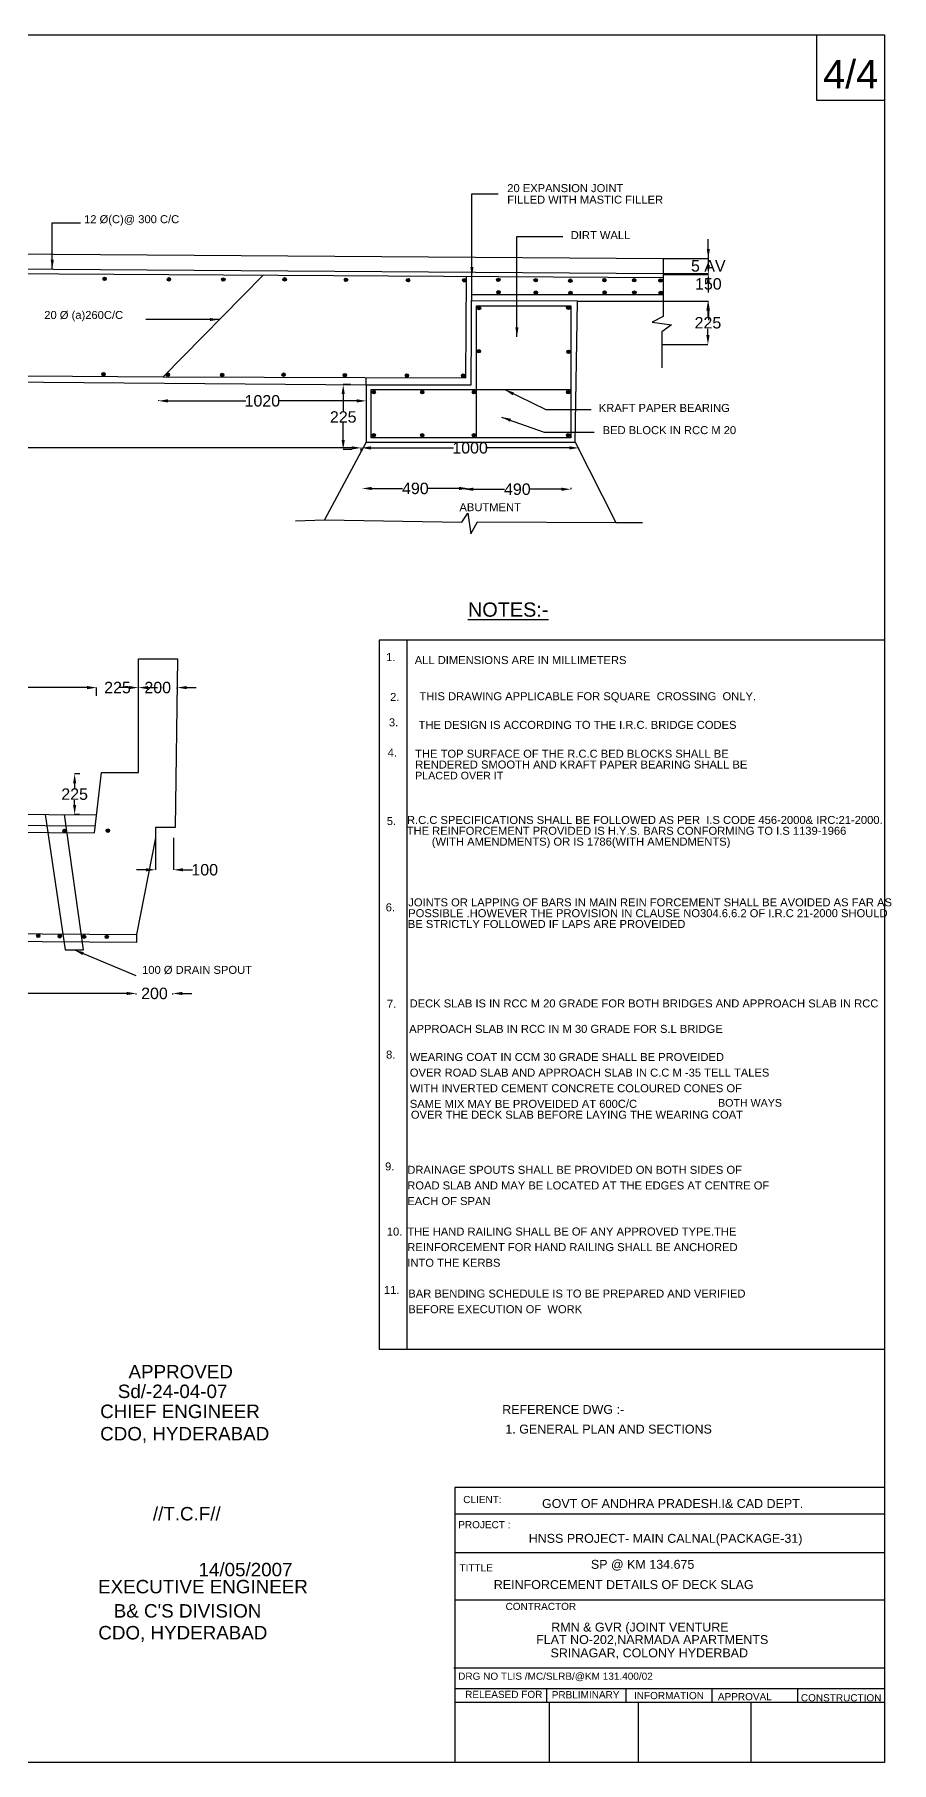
# Model space of a CAD drawing. Header units: inches. Extents: x 2768 to 15403, y -6280 to 4730.
# Drawn here: x 10904 to 15403, y -6280 to 2791 of the extents above; entities that cross this region are included whole.
import ezdxf

# ---------------------------------------------------------------- set-up
doc = ezdxf.new("R2010")
doc.units = ezdxf.units.IN
doc.header["$MEASUREMENT"] = 0
doc.layers.add('DRAWING', color=7, linetype='Continuous')
doc.layers.add('DRAWING @ 1', color=7, linetype='Continuous')
doc.styles.add('Annotative', font='arial.ttf')
doc.styles.get("Standard").update_dxf_attribs({"font": 'arial.ttf'})
doc.dimstyles.get("Standard").update_dxf_attribs({"dimtxt": 60, "dimasz": 50, "dimexe": 0.18, "dimexo": 0.0625, "dimgap": 0.09, "dimtad": 0, "dimtih": 1, "dimtoh": 1, "dimdec": 4, "dimzin": 0, "dimdsep": 46, "dimtxsty": 'Standard', "dimcen": 0.09, "dimadec": 0, "dimazin": 0, "dimtfac": 1, "dimtdec": 4, "dimtofl": 0, "dimtmove": 0, "dimatfit": 3, "dimfxl": 1, "dimtolj": 1, "dimtzin": 0, "dimarcsym": 0})

# ---------------------------------------------------------------- blocks, each defined once
blk = doc.blocks.new('*D6')
at = {"layer": 'Defpoints', "color": 0, "transparency": 16777216}
for p in [(5647.3, 620.4), (12620, 620.6), (12620, 603.4)]:
    blk.add_point(p, dxfattribs=at)
at = {"layer": 'DRAWING', "color": 0, "lineweight": -2, "transparency": 16777216}
for p, q in [((5647.3, 620.5), (5647.3, 620.8)), ((5697.3, 620.6), (9043.9, 620.6)), ((12570, 620.6), (9223.4, 620.6)), ((12620, 603.5), (12620, 620.8))]:
    blk.add_line(p, q, dxfattribs=at)
at = {"layer": 'DRAWING', "color": 0, "transparency": 16777216}
for points in [[(5697.3, 628.9), (5697.3, 612.2), (5647.3, 620.6)], [(12570, 628.9), (12570, 612.2), (12620, 620.6)]]:
    blk.add_solid(points, dxfattribs=at)
at = {"layer": 'DRAWING', "color": 0, "transparency": 16777216, "insert": (9133.7, 620.6), "char_height": 60, "attachment_point": 5}
blk.add_mtext('\\A1;6800', dxfattribs=at)
blk = doc.blocks.new('*D7')
at = {"layer": 'Defpoints', "color": 0, "transparency": 16777216}
for p in [(12620, 620.6), (13762.2, 620.6), (13762.2, 612.8)]:
    blk.add_point(p, dxfattribs=at)
at = {"layer": 'DRAWING', "color": 0, "lineweight": -2, "transparency": 16777216}
for p, q in [((12620, 620.6), (12620, 620.8)), ((12670, 620.6), (13104.4, 620.6)), ((13712.2, 620.6), (13277.9, 620.6)), ((13762.2, 612.9), (13762.2, 620.8))]:
    blk.add_line(p, q, dxfattribs=at)
at = {"layer": 'DRAWING', "color": 0, "transparency": 16777216}
for points in [[(12670, 628.9), (12670, 612.2), (12620, 620.6)], [(13712.2, 628.9), (13712.2, 612.2), (13762.2, 620.6)]]:
    blk.add_solid(points, dxfattribs=at)
at = {"layer": 'DRAWING', "color": 0, "transparency": 16777216, "insert": (13191.1, 620.6), "char_height": 60, "attachment_point": 5}
blk.add_mtext('\\A1;1000', dxfattribs=at)
blk = doc.blocks.new('*D8')
at = {"layer": 'Defpoints', "color": 0, "transparency": 16777216}
for p in [(12624.3, 407.7), (13183.3, 407.7), (13183.3, 407.7)]:
    blk.add_point(p, dxfattribs=at)
at = {"layer": 'DRAWING', "color": 0, "lineweight": -2, "transparency": 16777216}
for p, q in [((12624.3, 407.8), (12624.3, 407.9)), ((12674.3, 407.7), (12836.4, 407.7)), ((13133.3, 407.7), (12971.3, 407.7)), ((13183.3, 407.8), (13183.3, 407.9))]:
    blk.add_line(p, q, dxfattribs=at)
at = {"layer": 'DRAWING', "color": 0, "transparency": 16777216}
for points in [[(12674.3, 416.1), (12674.3, 399.4), (12624.3, 407.7)], [(13133.3, 416.1), (13133.3, 399.4), (13183.3, 407.7)]]:
    blk.add_solid(points, dxfattribs=at)
at = {"layer": 'DRAWING', "color": 0, "transparency": 16777216, "insert": (12903.8, 407.7), "char_height": 60, "attachment_point": 5}
blk.add_mtext('\\A1;490', dxfattribs=at)
blk = doc.blocks.new('*D9')
at = {"layer": 'Defpoints', "color": 0, "transparency": 16777216}
for p in [(13158.3, 411.9), (13720.1, 411.9), (13720.1, 403.6)]:
    blk.add_point(p, dxfattribs=at)
at = {"layer": 'DRAWING', "color": 0, "lineweight": -2, "transparency": 16777216}
for p, q in [((13158.3, 411.8), (13158.3, 403.4)), ((13208.3, 403.6), (13371.7, 403.6)), ((13670.1, 403.6), (13506.7, 403.6)), ((13720.1, 411.8), (13720.1, 403.4))]:
    blk.add_line(p, q, dxfattribs=at)
at = {"layer": 'DRAWING', "color": 0, "transparency": 16777216}
for points in [[(13208.3, 411.9), (13208.3, 395.2), (13158.3, 403.6)], [(13670.1, 411.9), (13670.1, 395.2), (13720.1, 403.6)]]:
    blk.add_solid(points, dxfattribs=at)
at = {"layer": 'DRAWING', "color": 0, "transparency": 16777216, "insert": (13439.2, 403.6), "char_height": 60, "attachment_point": 5}
blk.add_mtext('\\A1;490', dxfattribs=at)
blk = doc.blocks.new('*D10')
at = {"layer": 'Defpoints', "color": 0, "transparency": 16777216}
for p in [(11555, 870.5), (12645.8, 867.5), (12645.8, 867.4)]:
    blk.add_point(p, dxfattribs=at)
at = {"layer": 'DRAWING', "color": 0, "lineweight": -2, "transparency": 16777216}
for p, q in [((11555, 870.5), (11555, 867.3)), ((11605, 867.4), (12013.6, 867.4)), ((12595.8, 867.4), (12187.1, 867.4)), ((12645.8, 867.5), (12645.8, 867.3))]:
    blk.add_line(p, q, dxfattribs=at)
at = {"layer": 'DRAWING', "color": 0, "transparency": 16777216}
for points in [[(11605, 875.8), (11605, 859.1), (11555, 867.4)], [(12595.8, 875.8), (12595.8, 859.1), (12645.8, 867.4)]]:
    blk.add_solid(points, dxfattribs=at)
at = {"layer": 'DRAWING', "color": 0, "transparency": 16777216, "insert": (12100.4, 867.4), "char_height": 60, "attachment_point": 5}
blk.add_mtext('\\A1;1020', dxfattribs=at)
blk = doc.blocks.new('*D11')
at = {"layer": 'Defpoints', "color": 0, "transparency": 16777216}
for p in [(12563.5, 953.2), (12525, 612.2), (12570, 612.2)]:
    blk.add_point(p, dxfattribs=at)
at = {"layer": 'DRAWING', "color": 0, "lineweight": -2, "transparency": 16777216}
for p, q in [((12563.5, 953.2), (12524.8, 953.2)), ((12525, 903.2), (12525, 813.5)), ((12525, 662.2), (12525, 752)), ((12569.9, 612.2), (12524.8, 612.2))]:
    blk.add_line(p, q, dxfattribs=at)
at = {"layer": 'DRAWING', "color": 0, "transparency": 16777216}
for points in [[(12516.6, 903.2), (12533.3, 903.2), (12525, 953.2)], [(12516.6, 662.2), (12533.3, 662.2), (12525, 612.2)]]:
    blk.add_solid(points, dxfattribs=at)
at = {"layer": 'DRAWING', "color": 0, "transparency": 16777216, "insert": (12525, 782.7), "char_height": 60, "attachment_point": 5}
blk.add_mtext('\\A1;225', dxfattribs=at)
blk = doc.blocks.new('*D16')
at = {"layer": 'Defpoints', "color": 0, "transparency": 16777216}
for p in [(14205, 1615.6), (14205, 1536.1), (14441.8, 1536.1)]:
    blk.add_point(p, dxfattribs=at)
at = {"layer": 'DRAWING', "color": 0, "lineweight": -2, "transparency": 16777216}
for p, q in [((14441.8, 1665.6), (14441.8, 1715.6)), ((14205.1, 1615.6), (14442, 1615.6)), ((14205.1, 1536.1), (14442, 1536.1)), ((14441.8, 1486.1), (14441.8, 1436.1))]:
    blk.add_line(p, q, dxfattribs=at)
at = {"layer": 'DRAWING', "color": 0, "transparency": 16777216}
for points in [[(14433.4, 1665.6), (14450.1, 1665.6), (14441.8, 1615.6)], [(14433.4, 1486.1), (14450.1, 1486.1), (14441.8, 1536.1)]]:
    blk.add_solid(points, dxfattribs=at)
at = {"layer": 'DRAWING', "color": 0, "transparency": 16777216, "insert": (14441.8, 1575.9), "char_height": 60, "attachment_point": 5}
blk.add_mtext('\\A1;5 AV', dxfattribs=at)
blk = doc.blocks.new('*D17')
at = {"layer": 'Defpoints', "color": 0, "transparency": 16777216}
for p in [(14205, 1531.4), (14205, 1391.8), (14442, 1391.8)]:
    blk.add_point(p, dxfattribs=at)
at = {"layer": 'DRAWING', "color": 0, "lineweight": -2, "transparency": 16777216}
for p, q in [((14442, 1581.4), (14442, 1631.4)), ((14205.1, 1531.4), (14442.1, 1531.4)), ((14205.1, 1391.8), (14442.1, 1391.8)), ((14442, 1341.8), (14442, 1291.8))]:
    blk.add_line(p, q, dxfattribs=at)
at = {"layer": 'DRAWING', "color": 0, "transparency": 16777216}
for points in [[(14433.6, 1581.4), (14450.3, 1581.4), (14442, 1531.4)], [(14433.6, 1341.8), (14450.3, 1341.8), (14442, 1391.8)]]:
    blk.add_solid(points, dxfattribs=at)
at = {"layer": 'DRAWING', "color": 0, "transparency": 16777216, "insert": (14442, 1481.4), "char_height": 60, "attachment_point": 5}
blk.add_mtext('\\A1;150 ', dxfattribs=at)
blk = doc.blocks.new('*D18')
at = {"layer": 'Defpoints', "color": 0, "transparency": 16777216}
for p in [(14205.1, 1391.8), (14197.9, 1162.7), (14439.8, 1162.7)]:
    blk.add_point(p, dxfattribs=at)
at = {"layer": 'DRAWING', "color": 0, "lineweight": -2, "transparency": 16777216}
for p, q in [((14205.1, 1391.8), (14440, 1391.8)), ((14439.8, 1341.8), (14439.8, 1308)), ((14439.8, 1212.7), (14439.8, 1246.5)), ((14198, 1162.7), (14440, 1162.7))]:
    blk.add_line(p, q, dxfattribs=at)
at = {"layer": 'DRAWING', "color": 0, "transparency": 16777216}
for points in [[(14431.5, 1341.8), (14448.2, 1341.8), (14439.8, 1391.8)], [(14431.5, 1212.7), (14448.2, 1212.7), (14439.8, 1162.7)]]:
    blk.add_solid(points, dxfattribs=at)
at = {"layer": 'DRAWING', "color": 0, "transparency": 16777216, "insert": (14439.8, 1277.2), "char_height": 60, "attachment_point": 5}
blk.add_mtext('\\A1;225', dxfattribs=at)
blk = doc.blocks.new('*D22')
at = {"layer": 'Defpoints', "color": 0, "transparency": 16777216}
for p in [(6993.8, -680.4), (11230.2, -637.8), (11230.2, -680.4)]:
    blk.add_point(p, dxfattribs=at)
at = {"layer": 'DRAWING', "color": 0, "lineweight": -2, "transparency": 16777216}
for p, q in [((6993.8, -680.3), (6993.8, -637.7)), ((7043.8, -637.8), (9021.2, -637.8)), ((11180.2, -637.8), (9202.8, -637.8)), ((11230.2, -680.3), (11230.2, -637.7))]:
    blk.add_line(p, q, dxfattribs=at)
at = {"layer": 'DRAWING', "color": 0, "transparency": 16777216}
for points in [[(7043.8, -629.5), (7043.8, -646.2), (6993.8, -637.8)], [(11180.2, -629.5), (11180.2, -646.2), (11230.2, -637.8)]]:
    blk.add_solid(points, dxfattribs=at)
at = {"layer": 'DRAWING', "color": 0, "transparency": 16777216, "insert": (9112, -637.8), "char_height": 60, "attachment_point": 5}
blk.add_mtext('\\A1;4250', dxfattribs=at)
blk = doc.blocks.new('*D23')
at = {"layer": 'Defpoints', "color": 0, "transparency": 16777216}
for p in [(11230.2, -637.8), (11449.5, -637.7), (11449.5, -637.8)]:
    blk.add_point(p, dxfattribs=at)
at = {"layer": 'DRAWING', "color": 0, "lineweight": -2, "transparency": 16777216}
for p, q in [((11180.2, -637.7), (11130.2, -637.7)), ((11230.2, -637.8), (11230.2, -637.5)), ((11449.5, -637.8), (11449.5, -637.5)), ((11499.5, -637.7), (11549.5, -637.7))]:
    blk.add_line(p, q, dxfattribs=at)
at = {"layer": 'DRAWING', "color": 0, "transparency": 16777216}
for points in [[(11180.2, -629.3), (11180.2, -646), (11230.2, -637.7)], [(11499.5, -629.3), (11499.5, -646), (11449.5, -637.7)]]:
    blk.add_solid(points, dxfattribs=at)
at = {"layer": 'DRAWING', "color": 0, "transparency": 16777216, "insert": (11339.8, -637.7), "char_height": 60, "attachment_point": 5}
blk.add_mtext('\\A1;225', dxfattribs=at)
blk = doc.blocks.new('*D24')
at = {"layer": 'Defpoints', "color": 0, "transparency": 16777216}
for p in [(11449.5, -640.4), (11652.8, -637.7), (11652.8, -643.2)]:
    blk.add_point(p, dxfattribs=at)
at = {"layer": 'DRAWING', "color": 0, "lineweight": -2, "transparency": 16777216}
for p, q in [((11399.5, -637.7), (11349.5, -637.7)), ((11449.5, -640.4), (11449.5, -637.5)), ((11652.8, -643.1), (11652.8, -637.5)), ((11702.8, -637.7), (11752.8, -637.7))]:
    blk.add_line(p, q, dxfattribs=at)
at = {"layer": 'DRAWING', "color": 0, "transparency": 16777216}
for points in [[(11399.5, -629.3), (11399.5, -646), (11449.5, -637.7)], [(11702.8, -629.3), (11702.8, -646), (11652.8, -637.7)]]:
    blk.add_solid(points, dxfattribs=at)
at = {"layer": 'DRAWING', "color": 0, "transparency": 16777216, "insert": (11551.1, -637.7), "char_height": 60, "attachment_point": 5}
blk.add_mtext('\\A1;200', dxfattribs=at)
blk = doc.blocks.new('*D32')
at = {"layer": 'Defpoints', "color": 0, "transparency": 16777216}
for p in [(11141.8, -1090.3), (11114.9, -1304.3), (11140.4, -1304.3)]:
    blk.add_point(p, dxfattribs=at)
at = {"layer": 'DRAWING', "color": 0, "lineweight": -2, "transparency": 16777216}
for p, q in [((11141.8, -1090.3), (11114.7, -1090.3)), ((11114.9, -1140.3), (11114.9, -1166.6)), ((11114.9, -1254.3), (11114.9, -1228)), ((11140.3, -1304.3), (11114.7, -1304.3))]:
    blk.add_line(p, q, dxfattribs=at)
at = {"layer": 'DRAWING', "color": 0, "transparency": 16777216}
for points in [[(11106.6, -1140.3), (11123.3, -1140.3), (11114.9, -1090.3)], [(11106.6, -1254.3), (11123.3, -1254.3), (11114.9, -1304.3)]]:
    blk.add_solid(points, dxfattribs=at)
at = {"layer": 'DRAWING', "color": 0, "transparency": 16777216, "insert": (11114.9, -1197.3), "char_height": 60, "attachment_point": 5}
blk.add_mtext('\\A1;225', dxfattribs=at)
blk = doc.blocks.new('*D33')
at = {"layer": 'Defpoints', "color": 0, "transparency": 16777216}
for p in [(11539.5, -1425.8), (11634.4, -1425.8), (11634.4, -1594.2)]:
    blk.add_point(p, dxfattribs=at)
at = {"layer": 'DRAWING', "color": 0, "lineweight": -2, "transparency": 16777216}
for p, q in [((11539.5, -1425.9), (11539.5, -1594.4)), ((11634.4, -1425.9), (11634.4, -1594.4)), ((11489.5, -1594.2), (11439.5, -1594.2)), ((11684.4, -1594.2), (11734.4, -1594.2))]:
    blk.add_line(p, q, dxfattribs=at)
at = {"layer": 'DRAWING', "color": 0, "transparency": 16777216}
for points in [[(11489.5, -1585.9), (11489.5, -1602.6), (11539.5, -1594.2)], [(11684.4, -1585.9), (11684.4, -1602.6), (11634.4, -1594.2)]]:
    blk.add_solid(points, dxfattribs=at)
at = {"layer": 'DRAWING', "color": 0, "transparency": 16777216, "insert": (11797.8, -1594.2), "char_height": 60, "attachment_point": 5}
blk.add_mtext('\\A1;100', dxfattribs=at)
blk = doc.blocks.new('*D36')
at = {"layer": 'Defpoints', "color": 0, "transparency": 16777216}
for p in [(6726.3, -2248), (11438, -2243.5), (11438, -2248)]:
    blk.add_point(p, dxfattribs=at)
at = {"layer": 'DRAWING', "color": 0, "lineweight": -2, "transparency": 16777216}
for p, q in [((6726.3, -2248), (6726.3, -2243.3)), ((6776.3, -2243.5), (8991.3, -2243.5)), ((11388, -2243.5), (9172.9, -2243.5)), ((11438, -2248), (11438, -2243.3))]:
    blk.add_line(p, q, dxfattribs=at)
at = {"layer": 'DRAWING', "color": 0, "transparency": 16777216}
for points in [[(6776.3, -2235.2), (6776.3, -2251.8), (6726.3, -2243.5)], [(11388, -2235.2), (11388, -2251.8), (11438, -2243.5)]]:
    blk.add_solid(points, dxfattribs=at)
at = {"layer": 'DRAWING', "color": 0, "transparency": 16777216, "insert": (9082.1, -2243.5), "char_height": 60, "attachment_point": 5}
blk.add_mtext('\\A1;4700', dxfattribs=at)
blk = doc.blocks.new('*D37')
at = {"layer": 'Defpoints', "color": 0, "transparency": 16777216}
for p in [(11438, -2248), (11630.1, -2243.4), (11630.1, -2248)]:
    blk.add_point(p, dxfattribs=at)
at = {"layer": 'DRAWING', "color": 0, "lineweight": -2, "transparency": 16777216}
for p, q in [((11388, -2243.4), (11338, -2243.4)), ((11438, -2248), (11438, -2243.2)), ((11630.1, -2248), (11630.1, -2243.2)), ((11680.1, -2243.4), (11730.1, -2243.4))]:
    blk.add_line(p, q, dxfattribs=at)
at = {"layer": 'DRAWING', "color": 0, "transparency": 16777216}
for points in [[(11388, -2235.1), (11388, -2251.7), (11438, -2243.4)], [(11680.1, -2235.1), (11680.1, -2251.7), (11630.1, -2243.4)]]:
    blk.add_solid(points, dxfattribs=at)
at = {"layer": 'DRAWING', "color": 0, "transparency": 16777216, "insert": (11534, -2243.4), "char_height": 60, "attachment_point": 5}
blk.add_mtext('\\A1;200', dxfattribs=at)

msp = doc.modelspace()

# ---------------------------------------------------------------- hatches: boundary and pattern name
at = {"layer": 'DRAWING'}
h = msp.add_hatch(color=256, dxfattribs=at)
edge = h.paths.add_edge_path()
edge.add_arc((11272.09504, 1508.2237), 9.04123, 0, 360)
h = msp.add_hatch(color=256, dxfattribs=at)
edge = h.paths.add_edge_path()
edge.add_arc((11609.85111, 1505.48894), 9.04123, 0, 360)
h = msp.add_hatch(color=256, dxfattribs=at)
edge = h.paths.add_edge_path()
edge.add_arc((11895.38709, 1504.24634), 9.04123, 0, 360)
h = msp.add_hatch(color=256, dxfattribs=at)
edge = h.paths.add_edge_path()
edge.add_arc((12217.55614, 1505.46548), 9.04123, 0, 360)
h = msp.add_hatch(color=256, dxfattribs=at)
edge = h.paths.add_edge_path()
edge.add_arc((12539.46374, 1502.96717), 9.04123, 0, 360)
h = msp.add_hatch(color=256, dxfattribs=at)
edge = h.paths.add_edge_path()
edge.add_arc((12865.29385, 1501.1384), 9.04123, 0, 360)
h = msp.add_hatch(color=256, dxfattribs=at)
edge = h.paths.add_edge_path()
edge.add_arc((13160.49799, 1500.3892), 9.04123, 0, 360)
h = msp.add_hatch(color=256, dxfattribs=at)
edge = h.paths.add_edge_path()
edge.add_arc((13339.08989, 1502.43196), 9.04123, 0, 360)
h = msp.add_hatch(color=256, dxfattribs=at)
edge = h.paths.add_edge_path()
edge.add_arc((13535.42551, 1500.68639), 9.04123, 0, 360)
h = msp.add_hatch(color=256, dxfattribs=at)
edge = h.paths.add_edge_path()
edge.add_arc((13717.49993, 1498.40908), 9.04123, 0, 360)
h = msp.add_hatch(color=256, dxfattribs=at)
edge = h.paths.add_edge_path()
edge.add_arc((13896.19499, 1501.26944), 9.04123, 0, 360)
h = msp.add_hatch(color=256, dxfattribs=at)
edge = h.paths.add_edge_path()
edge.add_arc((14052.56819, 1500.81396), 9.04123, 0, 360)
h = msp.add_hatch(color=256, dxfattribs=at)
edge = h.paths.add_edge_path()
edge.add_arc((14190.70535, 1499.44758), 9.04123, 0, 360)
h = msp.add_hatch(color=256, dxfattribs=at)
edge = h.paths.add_edge_path()
edge.add_arc((13238.13978, 1354.88234), 9.04123, 0, 360)
h = msp.add_hatch(color=256, dxfattribs=at)
edge = h.paths.add_edge_path()
edge.add_arc((13340.06034, 1437.79494), 9.04123, 0, 360)
h = msp.add_hatch(color=256, dxfattribs=at)
edge = h.paths.add_edge_path()
edge.add_arc((13536.39596, 1436.04937), 9.04123, 0, 360)
h = msp.add_hatch(color=256, dxfattribs=at)
edge = h.paths.add_edge_path()
edge.add_arc((13707.11998, 1355.51224), 9.04123, 0, 360)
h = msp.add_hatch(color=256, dxfattribs=at)
edge = h.paths.add_edge_path()
edge.add_arc((13718.47038, 1433.77206), 9.04123, 0, 360)
h = msp.add_hatch(color=256, dxfattribs=at)
edge = h.paths.add_edge_path()
edge.add_arc((13897.16544, 1436.63242), 9.04123, 0, 360)
h = msp.add_hatch(color=256, dxfattribs=at)
edge = h.paths.add_edge_path()
edge.add_arc((14053.53864, 1436.17694), 9.04123, 0, 360)
h = msp.add_hatch(color=256, dxfattribs=at)
edge = h.paths.add_edge_path()
edge.add_arc((14191.6758, 1434.81056), 9.04123, 0, 360)
h = msp.add_hatch(color=256, dxfattribs=at)
edge = h.paths.add_edge_path()
edge.add_arc((13236.90055, 1127.98856), 9.04123, 0, 360)
h = msp.add_hatch(color=256, dxfattribs=at)
edge = h.paths.add_edge_path()
edge.add_arc((13707.25413, 1125.13447), 9.04123, 0, 360)
h = msp.add_hatch(color=256, dxfattribs=at)
edge = h.paths.add_edge_path()
edge.add_arc((11266.30309, 1007.6998), 9.04123, 0, 360)
h = msp.add_hatch(color=256, dxfattribs=at)
edge = h.paths.add_edge_path()
edge.add_arc((11604.05917, 1004.96504), 9.04123, 0, 360)
h = msp.add_hatch(color=256, dxfattribs=at)
edge = h.paths.add_edge_path()
edge.add_arc((11889.59514, 1003.72243), 9.04123, 0, 360)
h = msp.add_hatch(color=256, dxfattribs=at)
edge = h.paths.add_edge_path()
edge.add_arc((12211.76419, 1004.94158), 9.04123, 0, 360)
h = msp.add_hatch(color=256, dxfattribs=at)
edge = h.paths.add_edge_path()
edge.add_arc((12533.67179, 1002.44326), 9.04123, 0, 360)
h = msp.add_hatch(color=256, dxfattribs=at)
edge = h.paths.add_edge_path()
edge.add_arc((12859.5019, 1000.61449), 9.04123, 0, 360)
h = msp.add_hatch(color=256, dxfattribs=at)
edge = h.paths.add_edge_path()
edge.add_arc((13154.70604, 999.8653), 9.04123, 0, 360)
h = msp.add_hatch(color=256, dxfattribs=at)
edge = h.paths.add_edge_path()
edge.add_arc((12685.12965, 913.37108), 9.04123, 0, 360)
h = msp.add_hatch(color=256, dxfattribs=at)
edge = h.paths.add_edge_path()
edge.add_arc((12939.80107, 913.37108), 9.04123, 0, 360)
h = msp.add_hatch(color=256, dxfattribs=at)
edge = h.paths.add_edge_path()
edge.add_arc((13211.20761, 913.37108), 9.04123, 0, 360)
h = msp.add_hatch(color=256, dxfattribs=at)
edge = h.paths.add_edge_path()
edge.add_arc((13706.08819, 913.37108), 9.04123, 0, 360)
h = msp.add_hatch(color=256, dxfattribs=at)
edge = h.paths.add_edge_path()
edge.add_arc((12685.29432, 686.97415), 9.04123, 0, 360)
h = msp.add_hatch(color=256, dxfattribs=at)
edge = h.paths.add_edge_path()
edge.add_arc((12939.96574, 686.97415), 9.04123, 0, 360)
h = msp.add_hatch(color=256, dxfattribs=at)
edge = h.paths.add_edge_path()
edge.add_arc((13211.37227, 686.97415), 9.04123, 0, 360)
h = msp.add_hatch(color=256, dxfattribs=at)
edge = h.paths.add_edge_path()
edge.add_arc((13706.25285, 686.97415), 9.04123, 0, 360)
h = msp.add_hatch(color=256, dxfattribs=at)
edge = h.paths.add_edge_path()
edge.add_arc((11062.22291, -1389.10986), 9.04123, 0, 360)
h = msp.add_hatch(color=256, dxfattribs=at)
edge = h.paths.add_edge_path()
edge.add_arc((11289.00844, -1388.57895), 9.04123, 0, 360)
h = msp.add_hatch(color=256, dxfattribs=at)
edge = h.paths.add_edge_path()
edge.add_arc((10923.67262, -1940.85954), 9.04123, 0, 360)
h = msp.add_hatch(color=256, dxfattribs=at)
edge = h.paths.add_edge_path()
edge.add_arc((11036.83723, -1943.4836), 9.04123, 0, 360)
h = msp.add_hatch(color=256, dxfattribs=at)
edge = h.paths.add_edge_path()
edge.add_arc((11164.0779, -1945.43181), 9.04123, 0, 360)
h = msp.add_hatch(color=256, dxfattribs=at)
edge = h.paths.add_edge_path()
edge.add_arc((11283.51834, -1946.40588), 9.04123, 0, 360)

# ---------------------------------------------------------------- linework, layer by layer
for points in [[(2768.08657, 2789.24466), (15366.60707, 2789.24466), (15366.60707, -6280.31731), (2768.08657, -6280.31731)], [(13224.77646, 1367.19131), (13719.75191, 1367.19131), (13719.75191, 673.95894), (13224.77646, 673.95894)], [(12672.04858, 926.37179), (13719.75191, 926.37179), (13719.75191, 673.95894), (12672.04858, 673.95894)]]:
    msp.add_lwpolyline(points, close=True, dxfattribs=at)
for points in [[(15009.16107, 2790.56985), (15009.16107, 2446.11697), (15366.86083, 2446.11697)], [(4107.40411, 1686.51344), (14204.99642, 1615.58962), (14204.99642, 1536.1214), (14204.99642, 1310.73385), (14146.87093, 1280.69655), (14248.25608, 1266.72571), (14197.91314, 1229.70296), (14197.91314, 1040.24243)], [(4107.40411, 1607.53487), (14204.99642, 1536.1214)], [(14204.99642, 1513.40728), (4107.40411, 1574.94023)], [(5176.10904, 1568.42773), (5176.10904, 1040.71357), (8478.85787, 1017.08118), (11578.81839, 993.86122), (13169.60884, 987.7709), (13172.85031, 1519.697)], [(12646.05611, 952.58211), (13196.86683, 952.58211), (13201.04403, 1543.22168)], [(11578.81839, 993.86122), (12102.87223, 1526.21726)], [(5653.92901, 1009.00293), (12646.05611, 952.58211), (12645.22021, 650.69694), (13743.07863, 650.70567), (13754.4143, 1391.7651), (14204.99642, 1391.7651)], [(13754.4143, 1391.7651), (13199.97429, 1391.96455)], [(14204.99642, 1423.42763), (13200.2004, 1423.93621)], [(12646.05611, 952.58211), (12646.1985, 989.77477)], [(12645.22021, 650.69694), (12427.53517, 242.67462)], [(13743.07863, 650.70567), (13956.05187, 228.88987)], [(12273.76917, 237.96214), (12427.53517, 242.67462), (13147.94014, 231.37128), (13180.03771, 278.15762), (13195.82341, 170.39134), (13229.49958, 231.89696), (13956.05187, 228.88987), (14096.64547, 228.30798)], [(6548.71713, -1336.04628), (6548.71713, -452.02025), (6757.73337, -452.02025), (6757.73337, -1049.71854), (6946.45181, -1049.71854), (6971.98359, -1368.25155), (11219.54035, -1400.54026), (11255.82746, -1083.00239), (11449.46212, -1083.00239), (11449.46212, -486.36967), (11654.93671, -486.36967), (11642.85397, -1372.91525), (11539.47846, -1372.91525), (11539.47846, -1425.8317), (11439.11371, -1933.65089), (11439.11371, -1975.5465), (6738.91077, -1943.21033), (6738.91077, -1900.04526), (6651.87278, -1336.94883), (6548.71713, -1336.04628)], [(15366.01147, -389.16602), (12713.99571, -389.16602), (12713.99571, -4110.14103), (15366.60707, -4110.14103)], [(12861.40956, -4110.14103), (12861.40956, -389.16602)], [(6964.58738, -1275.97683), (11230.47072, -1304.89178)], [(11223.5432, -1365.51255), (6969.4871, -1337.10551)], [(10960.09198, -1303.0591), (11065.8576, -2015.14636), (11160.83835, -2015.14636), (11062.42404, -1303.75273)], [(6738.91077, -1900.04526), (11439.11371, -1933.65089)], [(15366.60707, -4837.62379), (13111.22503, -4837.62379), (13111.22503, -6280.31731)], [(13111.22503, -4975.15265), (15366.60707, -4975.15265)], [(13111.22503, -5177.37519), (15366.60707, -5177.37519)], [(13111.22503, -5426.08569), (15366.60707, -5426.08569)], [(13106.57167, -5783.17304), (15366.60707, -5783.17304)], [(13111.22682, -5892.41971), (15366.60887, -5892.41971)], [(13592.9223, -5892.38535), (13592.9223, -5964.11108)], [(14009.1911, -5892.38535), (14009.1911, -5964.11108)], [(14459.77552, -5892.38535), (14459.77552, -5964.11108)], [(14909.36674, -5892.38535), (14909.36674, -5964.11108)], [(13111.22503, -5964.47601), (15366.60707, -5964.47601)], [(13608.37574, -6277.62294), (13608.37574, -5965.89504)], [(14076.04067, -6277.62294), (14076.04067, -5965.89504)], [(14666.32219, -6277.62294), (14666.32219, -5965.89504)]]:
    msp.add_lwpolyline(points, dxfattribs=at)
for centre in [(11272.09504, 1508.2237), (11609.85111, 1505.48894), (11895.38709, 1504.24634), (12217.55614, 1505.46548), (12539.46374, 1502.96717), (12865.29385, 1501.1384), (13160.49799, 1500.3892), (13339.08989, 1502.43196), (13535.42551, 1500.68639), (13717.49993, 1498.40908), (13896.19499, 1501.26944), (14052.56819, 1500.81396), (14190.70535, 1499.44758), (13238.13978, 1354.88234), (13340.06034, 1437.79494), (13536.39596, 1436.04937), (13707.11998, 1355.51224), (13718.47038, 1433.77206), (13897.16544, 1436.63242), (14053.53864, 1436.17694), (14191.6758, 1434.81056), (13236.90055, 1127.98856), (13707.25413, 1125.13447), (11266.30309, 1007.6998), (11604.05917, 1004.96504), (11889.59514, 1003.72243), (12211.76419, 1004.94158), (12533.67179, 1002.44326), (12859.5019, 1000.61449), (13154.70604, 999.8653), (12685.12965, 913.37108), (12939.80107, 913.37108), (13211.20761, 913.37108), (13706.08819, 913.37108), (12685.29432, 686.97415), (12939.96574, 686.97415), (13211.37227, 686.97415), (13706.25285, 686.97415), (11062.22291, -1389.10986), (11289.00844, -1388.57895), (10923.67262, -1940.85954), (11036.83723, -1943.4836), (11164.0779, -1945.43181), (11283.51834, -1946.40588)]:
    msp.add_circle(centre, 9.04123, dxfattribs=at)

# ---------------------------------------------------------------- texts
for s, height, p in [('4/4', 148.882825, (15044.62569, 2508.05019)), ('20 EXPANSION JOINT ', 42, (13386.1245, 1963.29595)), ('FILLED WITH MASTIC FILLER ', 42, (13386.1245, 1902.92844)), ('12 Ø(C)@ 300 C/C', 42, (11164.32379, 1800.18903)), ('DIRT WALL ', 42, (13719.4284, 1716.86051)), ('20 Ø (a)260C/C', 42, (10955.41355, 1297.39047)), ('KRAFT PAPER BEARING ', 42, (13867.03265, 809.41706)), ('BED BLOCK IN RCC M 20', 42, (13886.96999, 692.80091)), ('ABUTMENT ', 42, (13135.1145, 288.35445)), ('%%UNOTES:-', 74.649255, (13179.7632, -265.4392)), ('1.', 42, (12749.95092, -498.61503)), ('ALL DIMENSIONS ARE IN MILLIMETERS ', 42, (12900.47881, -514.15711)), ('2.', 42, (12771.12295, -707.93123)), ('THIS DRAWING APPLICABLE FOR SQUARE  CROSSING  ONLY.', 42, (12925.54447, -704.10706)), ('3.', 42, (12764.77133, -841.13244)), ('THE DESIGN IS ACCORDING TO THE I.R.C. BRIDGE CODES  ', 42, (12920.73291, -854.41894)), ('4.', 42, (12758.41971, -999.70532)), ('THE TOP SURFACE OF THE R.C.C BED BLOCKS SHALL BE ', 42, (12902.71154, -1005.8408)), ('PLACED OVER IT', 40, (12902.71154, -1119.53192)), ('RENDERED SMOOTH AND KRAFT PAPER BEARING SHALL BE', 42, (12902.71154, -1062.68636)), ('5.', 42, (12753.7006, -1359.39002)), ('R.C.C SPECIFICATIONS SHALL BE FOLLOWED AS PER  I.S CODE 456-2000& IRC:21-2000.', 42, (12859.69906, -1353.53201)), ('THE REINFORCEMENT PROVIDED IS H.Y.S. BARS CONFORMING TO I.S 1139-1966', 42, (12858.40902, -1410.37757)), ('(WITH AMENDMENTS) OR IS 1786(WITH AMENDMENTS)', 42, (12989.95749, -1467.22313)), ('6.', 42, (12748.05584, -1812.23246)), ('JOINTS OR LAPPING OF BARS IN MAIN REIN FORCEMENT SHALL BE AVOIDED AS FAR AS ', 42, (12866.5729, -1786.08044)), ('POSSIBLE .HOWEVER THE PROVISION IN CLAUSE NO304.6.6.2 OF I.R.C 21-2000 SHOULD ', 42, (12866.19141, -1842.926)), ('BE STRICTLY FOLLOWED IF LAPS ARE PROVEIDED', 42, (12864.26571, -1899.77156)), ('100 Ø DRAIN SPOUT', 42, (11469.0542, -2140.60961)), ('7.', 42, (12754.4395, -2318.84151)), ('DECK SLAB IS IN RCC M 20 GRADE FOR BOTH BRIDGES AND APPROACH SLAB IN RCC', 42, (12873.52664, -2316.70062)), ('APPROACH SLAB IN RCC IN M 30 GRADE FOR S.L BRIDGE ', 42, (12871.09927, -2450.32567)), ('8.', 42, (12749.97475, -2585.38579)), ('WEARING COAT IN CCM 30 GRADE SHALL BE PROVEIDED ', 42, (12874.66799, -2597.9097)), ('WITH INVERTED CEMENT CONCRETE COLOURED CONES OF ', 42, (12874.66799, -2761.85198)), ('OVER ROAD SLAB AND APPROACH SLAB IN C.C M -35 TELL TALES', 42, (12874.66799, -2679.88084)), ('SAME MIX MAY BE PROVEIDED AT 600C/C', 42, (12874.66799, -2843.82312)), (' BOTH WAYS ', 40, (14477.70629, -2837.72993)), ('OVER THE DECK SLAB BEFORE LAYING THE WEARING COAT', 42, (12880.24186, -2900.85963)), ('9.', 42, (12744.8592, -3172.27316)), ('DRAINAGE SPOUTS SHALL BE PROVIDED ON BOTH SIDES OF', 42, (12861.40956, -3190.28944)), ('ROAD SLAB AND MAY BE LOCATED AT THE EDGES AT CENTRE OF ', 42, (12861.40956, -3272.26058)), ('EACH OF SPAN ', 42, (12861.40956, -3354.23172)), ('10.', 42, (12753.87455, -3514.38658)), ('THE HAND RAILING SHALL BE OF ANY APPROVED TYPE.THE ', 42, (12861.40956, -3514.20292)), ('REINFORCEMENT FOR HAND RAILING SHALL BE ANCHORED ', 42, (12861.40956, -3596.17406)), ('INTO THE KERBS', 42, (12861.40956, -3678.1452)), ('11.', 42, (12738.849, -3820.48805)), ('BAR BENDING SCHEDULE IS TO BE PREPARED AND VERIFIED ', 42, (12866.77147, -3839.94271)), ('BEFORE EXECUTION OF  WORK', 42, (12866.77147, -3921.91385)), ('REFERENCE DWG :-', 46.8761288, (13359.63093, -4450.77093)), ('1. GENERAL PLAN AND SECTIONS ', 46.8761288, (13376.19535, -4553.70877)), ('CLIENT:', 37.579099, (13155.14005, -4918.94609)), ('GOVT OF ANDHRA PRADESH.I& CAD DEPT.', 46.8761288, (13568.76254, -4944.41469)), ('PROJECT :', 37.579099, (13129.00772, -5050.87607)), ('HNSS PROJECT- MAIN CALNAL(PACKAGE-31)', 46.8761288, (13498.80153, -5127.39518)), ('TITTLE', 37.579099, (13135.67065, -5277.10649)), ('SP @ KM 134.675', 46.8761288, (13825.28617, -5263.79881)), ('REINFORCEMENT DETAILS OF DECK SLAG', 46.8761288, (13315.57035, -5370.26019)), ('CONTRACTOR ', 37.5790986, (13377.35351, -5480.03355)), ('FLAT NO-202,NARMADA APARTMENTS ', 46.8761288, (13538.00883, -5658.8797)), ('RMN & GVR (JOINT VENTURE ', 46.8761288, (13617.01962, -5593.12745)), ('SRINAGAR, COLONY HYDERBAD', 46.8761288, (13613.40646, -5728.68871)), ('DRG NO TLIS /MC/SLRB/@KM 131.400/02', 37.5790986, (13128.47182, -5846.34624)), ('RELEASED FOR ', 37.5790986, (13165.19555, -5941.95002)), ('PRBLIMINARY ', 37.5790986, (13619.77688, -5943.67426)), ('INFORMATION', 37.5790986, (14051.5581, -5948.03415)), ('APPROVAL ', 37.579099, (14492.0972, -5953.81186)), ('CONSTRUCTION ', 37.5790986, (14927.85066, -5959.63337))]:
    msp.add_text(s, height=height, dxfattribs=at).set_placement(p)
at = {"layer": 'DRAWING @ 1', "style": 'Annotative'}
for s, height, p in [('APPROVED', 70.591642, (11397.69007, -4264.35833)), ('Sd/-24-04-07', 70.5916421, (11341.50474, -4367.42401)), ('CHIEF ENGINEER', 70.5916421, (11249.04064, -4472.41266)), ('CDO, HYDERABAD', 70.5916421, (11249.04064, -4589.89695)), ('//T.C.F//', 70.591642, (11525.68248, -5009.88294)), ('14/05/2007', 70.591642, (11765.28632, -5303.13094)), ('EXECUTIVE ENGINEER', 70.5916421, (11237.95623, -5392.51723)), ("B& C'S DIVISION", 70.5916421, (11320.20994, -5519.88055)), ('CDO, HYDERABAD', 70.5916421, (11239.29729, -5634.4489))]:
    msp.add_text(s, height=height, dxfattribs=at).set_placement(p)

# ---------------------------------------------------------------- dimensions: what is measured, and where the dimension line sits
at = {"layer": 'DRAWING'}
for base, p1, p2, text, picture, middle in [((14441.77164, 1536.1214), (14204.99642, 1615.58962), (14204.99642, 1536.1214), '5 AV', '*D16', (14441.77164, 1575.85551)), ((14439.83837, 1162.6944), (14205.05892, 1391.7651), (14197.91314, 1162.6944), '225', '*D18', (14439.83837, 1277.22975)), ((12524.97578, 612.24495), (12563.53883, 953.24796), (12570.0085, 612.24495), '225', '*D11', (12524.97578, 782.74645)), ((11114.9264, -1304.28118), (11141.83797, -1090.29534), (11140.38754, -1304.28118), '225', '*D32', (11114.9264, -1197.28826))]:
    dim = msp.add_linear_dim(base=base, p1=p1, p2=p2, angle=90, text=text, dimstyle='Standard', dxfattribs=at)
    dim.commit()
    dim.dimension.update_dxf_attribs({"geometry": picture, "text_midpoint": middle})
dim = msp.add_linear_dim(base=(14441.95164, 1391.7651), p1=(14204.99642, 1531.44985), p2=(14204.99642, 1391.7651), angle=90, text='150 ', dimstyle='Standard', dxfattribs=at)
dim.commit()
dim.dimension.update_dxf_attribs({"geometry": '*D17', "text_midpoint": (14441.95164, 1481.44985), "dimtype": 160})
for base, p1, p2, text, picture, middle in [((12645.82059, 867.44356), (11554.96816, 870.54426), (12645.82059, 867.52376), '1020', '*D10', (12100.39438, 867.44356)), ((12620.0085, 620.57828), (5647.33233, 620.39828), (12620.0085, 603.44087), '6800', '*D6', (9133.67042, 620.57828)), ((13762.21352, 620.57828), (12620.0085, 620.57828), (13762.21352, 612.80703), '1000', '*D7', (13191.11101, 620.57828)), ((13183.31076, 407.73066), (12624.34817, 407.73066), (13183.31076, 407.73066), '490', '*D8', (12903.82946, 407.73066)), ((13720.13625, 403.56399), (13158.31076, 411.89733), (13720.13625, 411.89733), '490', '*D9', (13439.2235, 403.56399)), ((11230.21189, -637.84718), (6993.75258, -680.39695), (11230.21189, -680.39695), '4250', '*D22', (9111.98224, -637.84718)), ((11449.46212, -637.66718), (11230.21189, -637.84718), (11449.46212, -637.84718), '225', '*D23', (11339.83701, -637.66718)), ((11652.79913, -637.66718), (11449.46212, -640.43898), (11652.79913, -643.21026), '200', '*D24', (11551.13063, -637.66718)), ((11438.01517, -2243.51001), (6726.25433, -2248.02995), (11438.01517, -2248.02995), '4700', '*D36', (9082.13475, -2243.51001)), ((11630.07476, -2243.41165), (11438.01517, -2248.02995), (11630.07476, -2248.02995), '200', '*D37', (11534.04496, -2243.41165))]:
    dim = msp.add_linear_dim(base=base, p1=p1, p2=p2, text=text, dimstyle='Standard', dxfattribs=at)
    dim.commit()
    dim.dimension.update_dxf_attribs({"geometry": picture, "text_midpoint": middle})
dim = msp.add_linear_dim(base=(11634.40039, -1594.21864), p1=(11539.47846, -1425.8317), p2=(11634.40039, -1425.8317), text='100', dimstyle='Standard', dxfattribs=at)
dim.commit()
dim.dimension.update_dxf_attribs({"geometry": '*D33', "text_midpoint": (11797.84646, -1594.21864), "dimtype": 160})

# ---------------------------------------------------------------- leaders
for points in [[(13200.87645, 1519.52621), (13200.87645, 1953.93766), (13338.68161, 1953.93766)], [(10997.35289, 1558.8069), (10997.35289, 1801.81516), (11145.22005, 1801.81516)], [(13436.99349, 1203.5328), (13436.99349, 1729.7929), (13677.17874, 1729.7929)], [(11874.83451, 1294.5669), (11488.78484, 1294.5669)], [(13373.17774, 926.37179), (13588.05123, 821.82666), (13827.00532, 821.82666)], [(13356.51943, 782.61041), (13580.65469, 703.06802), (13841.8371, 703.06802)], [(11113.34797, -2015.14636), (11436.59633, -2148.88652)]]:
    msp.add_leader(points, dimstyle='Standard', override={"dimgap": 0.09, "dimtad": 0}, dxfattribs=at)

doc.saveas('drawing.dxf')
